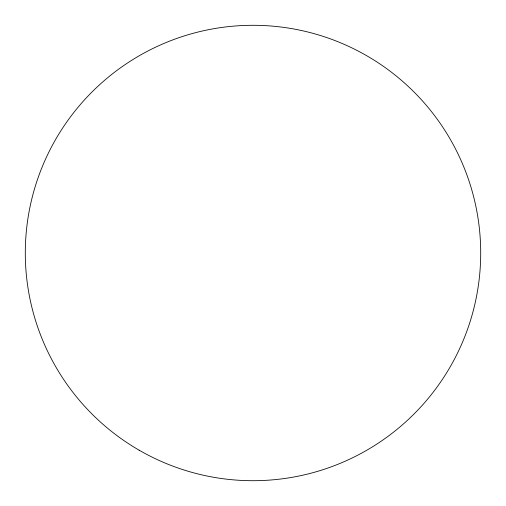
<?xml version="1.0" encoding="UTF-8"?>
<svg xmlns="http://www.w3.org/2000/svg" width="506" height="506" viewBox="0 0 506 506"><rect width="100%" height="100%" fill="white"/><g stroke="black" fill="none" stroke-linecap="round" stroke-linejoin="round"><path stroke-width="0.76" d="M139.15 450.195A227.7 227.7 0 0 0 480.7 253A227.7 227.7 0 0 0 139.15 55.805A227.7 227.7 0 0 0 139.15 450.195"/></g></svg>
